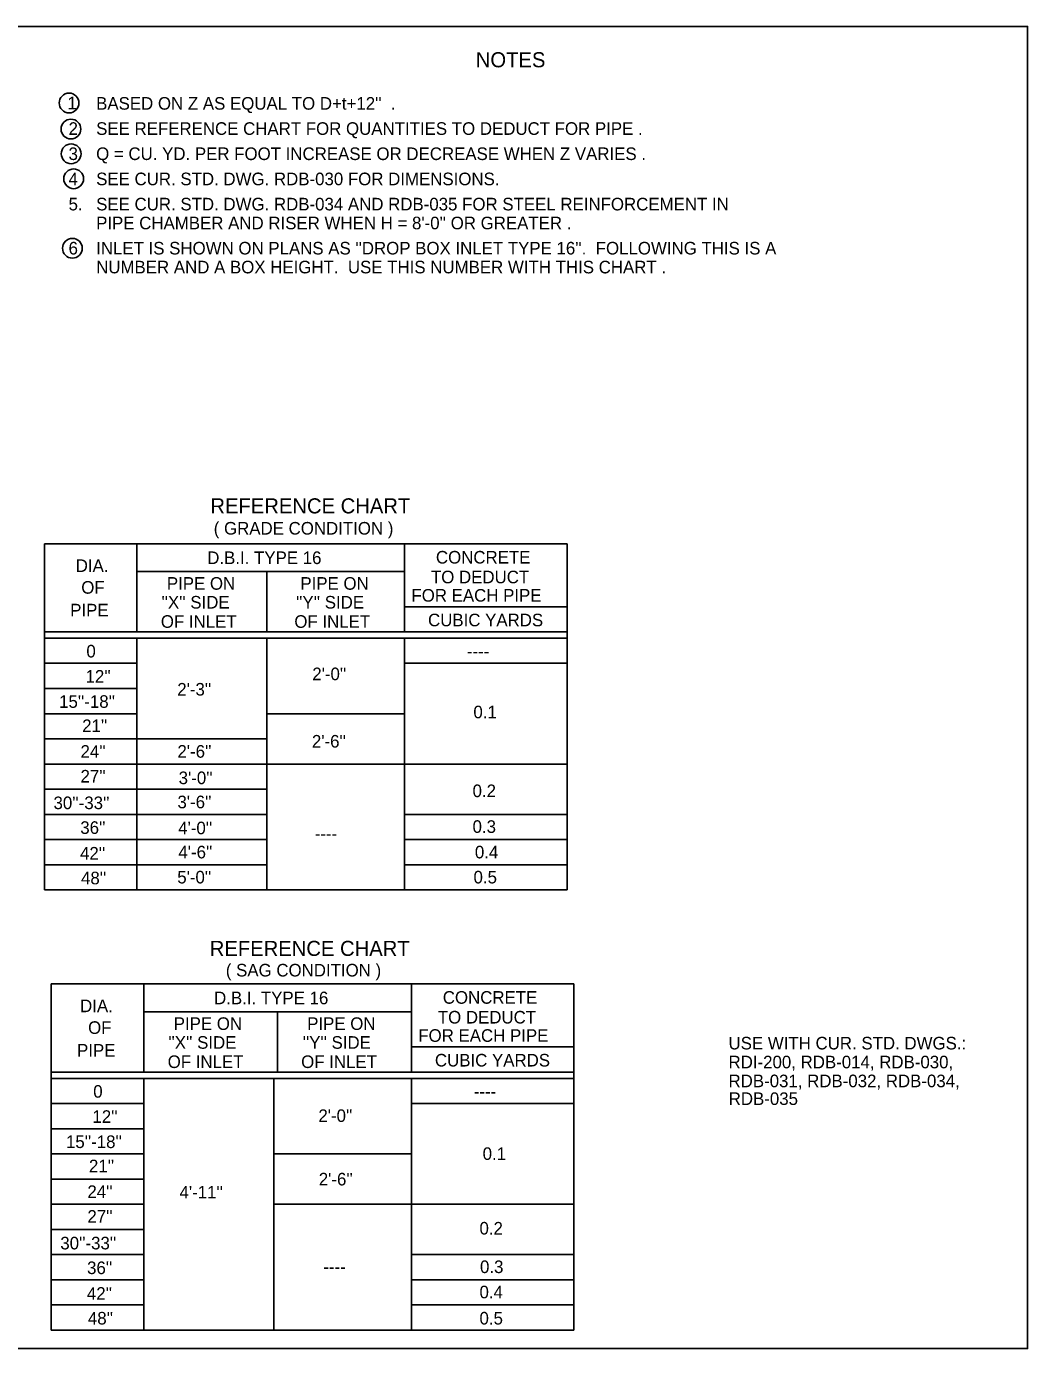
# Model space of a CAD drawing. Extents: x 1007 to 1035.5, y 1000.5 to 1021.5.
# Drawn here: x 1019.6 to 1035.5, y 1000.5 to 1021.5 of the extents above; entities that cross this region are included whole.
import ezdxf

# ---------------------------------------------------------------- set-up
doc = ezdxf.new("R2010")
doc.units = 0
for name, color, linetype in [('Level 1', 7, 'Continuous'), ('Level 10', 7, 'Continuous'), ('Level 11', 7, 'Continuous')]:
    doc.layers.add(name, color=color, linetype=linetype)

msp = doc.modelspace()

# ---------------------------------------------------------------- linework, layer by layer
at = {"layer": 'Level 1'}
for p, q in [((1023.422, 1010.584), (1025.609, 1010.584)), ((1023.422, 1009.784), (1025.609, 1009.784)), ((1023.531, 1003.592), (1025.718, 1003.592)), ((1023.531, 1002.792), (1025.718, 1002.792))]:
    msp.add_line(p, q, dxfattribs=at)
for centre in [(1020.281, 1020.284), (1020.311, 1019.87), (1020.314, 1019.477), (1020.354, 1019.08), (1020.334, 1017.976)]:
    msp.add_circle(centre, 0.157, dxfattribs=at)
at = {"layer": 'Level 10'}
for p, q in [((1007, 1021.5), (1035.5, 1021.5)), ((1035.5, 1021.5), (1035.5, 1000.5)), ((1019.889, 1013.284), (1019.889, 1007.784)), ((1019.889, 1013.284), (1028.189, 1013.284)), ((1021.359, 1013.284), (1021.359, 1011.884)), ((1025.609, 1013.284), (1025.609, 1011.884)), ((1028.189, 1013.284), (1028.189, 1007.784)), ((1021.359, 1012.841), (1023.484, 1012.841)), ((1023.422, 1012.841), (1023.422, 1011.884)), ((1023.484, 1012.841), (1025.609, 1012.841)), ((1028.189, 1012.283), (1025.609, 1012.283)), ((1019.889, 1011.884), (1028.189, 1011.884)), ((1019.889, 1011.784), (1028.189, 1011.784)), ((1021.359, 1011.784), (1021.359, 1007.784)), ((1023.422, 1011.784), (1023.422, 1007.784)), ((1025.609, 1011.784), (1025.609, 1007.784)), ((1019.889, 1011.384), (1021.359, 1011.384)), ((1025.609, 1011.384), (1028.189, 1011.384)), ((1019.889, 1010.984), (1021.359, 1010.984)), ((1019.889, 1010.584), (1021.359, 1010.584)), ((1019.889, 1010.184), (1021.359, 1010.184)), ((1021.359, 1010.184), (1023.422, 1010.184)), ((1019.889, 1009.784), (1021.359, 1009.784)), ((1021.359, 1009.784), (1023.422, 1009.784)), ((1025.609, 1009.784), (1028.189, 1009.784)), ((1019.889, 1009.384), (1021.359, 1009.384)), ((1021.359, 1009.384), (1023.422, 1009.384)), ((1019.889, 1008.984), (1021.359, 1008.984)), ((1021.359, 1008.984), (1023.422, 1008.984)), ((1025.609, 1008.984), (1028.189, 1008.984)), ((1019.889, 1008.584), (1021.359, 1008.584)), ((1021.359, 1008.584), (1023.422, 1008.584)), ((1025.609, 1008.584), (1028.189, 1008.584)), ((1019.889, 1008.184), (1021.359, 1008.184)), ((1021.359, 1008.184), (1023.422, 1008.184)), ((1025.609, 1008.184), (1028.189, 1008.184)), ((1019.889, 1007.784), (1028.189, 1007.784)), ((1019.998, 1006.292), (1019.998, 1000.792)), ((1019.998, 1006.292), (1028.298, 1006.292)), ((1021.468, 1006.292), (1021.468, 1004.892)), ((1025.718, 1006.292), (1025.718, 1004.892)), ((1028.298, 1006.292), (1028.298, 1000.792)), ((1021.468, 1005.849), (1023.593, 1005.849)), ((1023.593, 1005.849), (1023.593, 1004.892)), ((1023.593, 1005.849), (1025.718, 1005.849)), ((1028.298, 1005.291), (1025.718, 1005.291)), ((1019.998, 1004.892), (1028.298, 1004.892)), ((1019.998, 1004.792), (1028.298, 1004.792)), ((1021.468, 1004.792), (1021.468, 1000.792)), ((1023.531, 1004.792), (1023.531, 1000.792)), ((1025.718, 1004.792), (1025.718, 1000.792)), ((1019.998, 1004.392), (1021.468, 1004.392)), ((1025.718, 1004.392), (1028.298, 1004.392)), ((1019.998, 1003.992), (1021.468, 1003.992)), ((1019.998, 1003.592), (1021.468, 1003.592)), ((1019.998, 1003.192), (1021.468, 1003.192)), ((1019.998, 1002.792), (1021.468, 1002.792)), ((1025.718, 1002.792), (1028.298, 1002.792)), ((1019.998, 1002.392), (1021.468, 1002.392)), ((1019.998, 1001.992), (1021.468, 1001.992)), ((1025.718, 1001.992), (1028.298, 1001.992)), ((1019.998, 1001.592), (1021.468, 1001.592)), ((1025.718, 1001.592), (1028.298, 1001.592)), ((1019.998, 1001.192), (1021.468, 1001.192)), ((1025.718, 1001.192), (1028.298, 1001.192)), ((1019.998, 1000.792), (1028.298, 1000.792)), ((1007, 1000.5), (1035.5, 1000.5))]:
    msp.add_line(p, q, dxfattribs=at)
at = {"layer": 'Level 11'}
msp.add_lwpolyline([(1007, 1000.5), (1035.5, 1000.5), (1035.5, 1021.5), (1007, 1021.5)], close=True, dxfattribs=at)

# ---------------------------------------------------------------- texts
at = {"layer": 'Level 1'}
for s, height, p in [('NOTES', 0.24, (1026.739, 1020.851)), ('1', 0.2, (1020.256, 1020.185)), ("BASED ON Z AS EQUAL TO D+t+12''  .", 0.2, (1020.711, 1020.178)), ('2', 0.2, (1020.273, 1019.778)), ('SEE REFERENCE CHART FOR QUANTITIES TO DEDUCT FOR PIPE .', 0.2, (1020.711, 1019.778)), ('3', 0.2, (1020.273, 1019.378)), ('Q = CU. YD. PER FOOT INCREASE OR DECREASE WHEN Z VARIES .', 0.2, (1020.711, 1019.378)), ('4', 0.2, (1020.273, 1018.978)), ('SEE CUR. STD. DWG. RDB-030 FOR DIMENSIONS.', 0.2, (1020.711, 1018.978)), ('5.', 0.2, (1020.273, 1018.578)), ('SEE CUR. STD. DWG. RDB-034 AND RDB-035 FOR STEEL REINFORCEMENT IN', 0.2, (1020.711, 1018.578)), ("PIPE CHAMBER AND RISER WHEN H = 8'-0'' OR GREATER .", 0.2, (1020.711, 1018.278)), ('6', 0.2, (1020.273, 1017.878)), ("INLET IS SHOWN ON PLANS AS ''DROP BOX INLET TYPE 16''.  FOLLOWING THIS IS A ", 0.2, (1020.711, 1017.878)), ('NUMBER AND A BOX HEIGHT.  USE THIS NUMBER WITH THIS CHART .', 0.2, (1020.711, 1017.578)), ('REFERENCE CHART', 0.24, (1022.525, 1013.765)), ('( GRADE CONDITION )', 0.2, (1022.578, 1013.429)), ('D.B.I. TYPE 16', 0.2, (1022.475, 1012.961)), ('CONCRETE', 0.2, (1026.106, 1012.969)), ('DIA.', 0.2, (1020.387, 1012.835)), ('TO DEDUCT', 0.2, (1026.027, 1012.655)), ('OF', 0.2, (1020.475, 1012.49)), ('PIPE ON', 0.2, (1021.834, 1012.553)), ('PIPE ON', 0.2, (1023.954, 1012.553)), ("''X'' SIDE", 0.2, (1021.749, 1012.254)), ("''Y'' SIDE", 0.2, (1023.884, 1012.254)), ('FOR EACH PIPE', 0.2, (1025.717, 1012.364)), ('PIPE', 0.2, (1020.299, 1012.129)), ('OF INLET', 0.2, (1021.738, 1011.948)), ('OF INLET', 0.2, (1023.858, 1011.948)), ('CUBIC YARDS', 0.2, (1025.981, 1011.972)), ('0', 0.2, (1020.556, 1011.477)), ('----', 0.2, (1026.597, 1011.477)), ("12''", 0.2, (1020.543, 1011.077)), ("2'-0''", 0.2, (1024.143, 1011.116)), ("2'-3''", 0.2, (1021.999, 1010.872)), ("15''-18''", 0.2, (1020.123, 1010.677)), ('0.1', 0.2, (1026.701, 1010.511)), ("21''", 0.2, (1020.489, 1010.292)), ("2'-6''", 0.2, (1024.137, 1010.046)), ("24''", 0.2, (1020.463, 1009.884)), ("2'-6''", 0.2, (1022.002, 1009.885)), ("27''", 0.2, (1020.463, 1009.491)), ("3'-0''", 0.2, (1022.021, 1009.465)), ("30''-33''", 0.2, (1020.034, 1009.068)), ("3'-6''", 0.2, (1022.002, 1009.082)), ('0.2', 0.2, (1026.688, 1009.259)), ("36''", 0.2, (1020.459, 1008.675)), ("4'-0''", 0.2, (1022.014, 1008.669)), ('0.3', 0.2, (1026.688, 1008.691)), ('----', 0.2, (1024.182, 1008.579)), ("42''", 0.2, (1020.455, 1008.267)), ("4'-6''", 0.2, (1022.017, 1008.286)), ('0.4', 0.2, (1026.725, 1008.286)), ("48''", 0.2, (1020.471, 1007.874)), ("5'-0''", 0.2, (1021.999, 1007.888)), ('0.5', 0.2, (1026.703, 1007.888)), ('REFERENCE CHART', 0.24, (1022.515, 1006.736)), ('( SAG CONDITION )', 0.2, (1022.77, 1006.41)), ('D.B.I. TYPE 16', 0.2, (1022.584, 1005.969)), ('CONCRETE', 0.2, (1026.215, 1005.977)), ('DIA.', 0.2, (1020.456, 1005.843)), ('OF', 0.2, (1020.583, 1005.498)), ('PIPE ON', 0.2, (1021.943, 1005.561)), ('PIPE ON', 0.2, (1024.062, 1005.561)), ('TO DEDUCT', 0.2, (1026.136, 1005.663)), ('FOR EACH PIPE', 0.2, (1025.826, 1005.372)), ('PIPE', 0.2, (1020.408, 1005.137)), ("''X'' SIDE", 0.2, (1021.857, 1005.262)), ("''Y'' SIDE", 0.2, (1023.992, 1005.262)), ('USE WITH CUR. STD. DWGS.:', 0.2, (1030.752, 1005.251)), ('OF INLET', 0.2, (1021.847, 1004.956)), ('OF INLET', 0.2, (1023.966, 1004.956)), ('CUBIC YARDS', 0.2, (1026.09, 1004.98)), ('RDI-200, RDB-014, RDB-030,', 0.2, (1030.752, 1004.951)), ('RDB-031, RDB-032, RDB-034,', 0.2, (1030.752, 1004.651)), ('0', 0.2, (1020.665, 1004.485)), ('----', 0.2, (1026.707, 1004.485)), ('RDB-035', 0.2, (1030.755, 1004.369)), ("12''", 0.2, (1020.652, 1004.085)), ("2'-0''", 0.2, (1024.24, 1004.099)), ("15''-18''", 0.2, (1020.232, 1003.685)), ('0.1', 0.2, (1026.848, 1003.496)), ("21''", 0.2, (1020.597, 1003.3)), ("2'-6''", 0.2, (1024.246, 1003.091)), ("24''", 0.2, (1020.572, 1002.892)), ("4'-11''", 0.2, (1022.035, 1002.884)), ("27''", 0.2, (1020.572, 1002.499)), ('0.2', 0.2, (1026.798, 1002.311)), ("30''-33''", 0.2, (1020.142, 1002.075)), ("36''", 0.2, (1020.567, 1001.683)), ('----', 0.2, (1024.318, 1001.7)), ('0.3', 0.2, (1026.806, 1001.699)), ('0.4', 0.2, (1026.798, 1001.298)), ("42''", 0.2, (1020.564, 1001.275)), ("48''", 0.2, (1020.58, 1000.882)), ('0.5', 0.2, (1026.798, 1000.882))]:
    msp.add_text(s, height=height, dxfattribs=at).set_placement(p)

doc.saveas('drawing.dxf')
